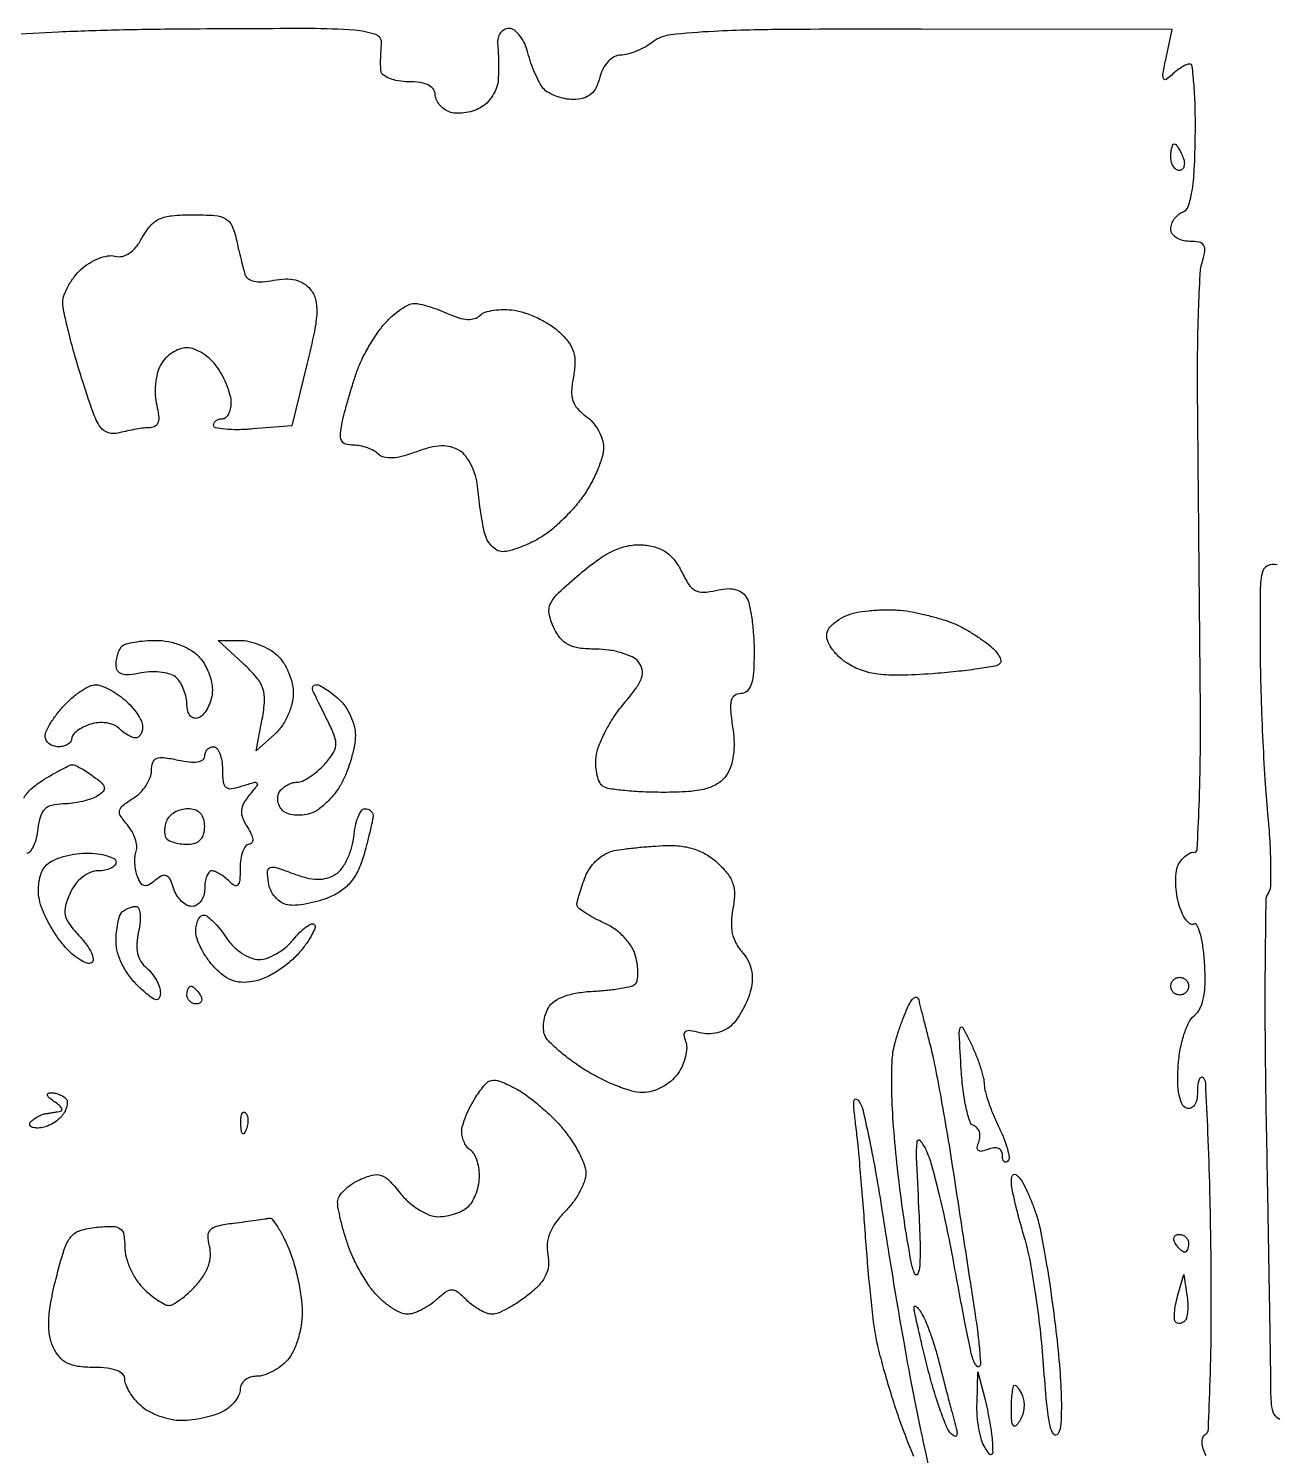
# Model space of a CAD drawing. Extents: x 0 to 102, y 0 to 135.
# Drawn here: x 7.62 to 19.54, y 121.75 to 135.36 of the extents above; entities that cross this region are included whole.
import ezdxf

# ---------------------------------------------------------------- set-up
doc = ezdxf.new("R2010")
doc.units = 0
doc.header["$MEASUREMENT"] = 0

msp = doc.modelspace()

# ---------------------------------------------------------------- linework, layer by layer
for points in [[(18.862982, 121.744666, -0.04584), (18.836205, 121.808039, -0.067656), (18.825822, 121.867436, -0.08767), (18.83239, 121.915104, -0.178197), (18.855395, 121.94447, 0.248882), (18.885232, 121.995466, 0.002151), (18.902612, 122.462247, 0.006808), (18.913103, 123.005819, 0.004259), (18.9113, 123.642328, 0.003116), (18.900095, 124.279496, 0.004937), (18.881704, 124.82521, 0.00139), (18.859776, 125.298065, 0.186177), (18.836876, 125.349724, 0.324471), (18.815986, 125.35305, 0.179174), (18.797555, 125.33313, 0.070438), (18.785044, 125.284412, 0.027689), (18.7812, 125.21505, -0.047143), (18.774167, 125.140626, -0.09996), (18.752373, 125.087257, -0.15459), (18.718773, 125.060246, -0.174772), (18.677567, 125.059244, -0.206027), (18.634856, 125.097322, -0.061395), (18.607306, 125.182255, -0.043864), (18.594453, 125.306154, -0.0203), (18.598487, 125.468144, -0.029023), (18.617189, 125.618784, -0.031995), (18.652901, 125.761303, -0.033852), (18.698964, 125.877584, -0.117645), (18.749389, 125.940061, 0.115814), (18.805207, 126.008709, 0.064369), (18.83968, 126.111524, 0.0456), (18.854548, 126.254224, 0.019075), (18.84962, 126.447661, 0.01864), (18.833999, 126.601964, 0.034774), (18.808109, 126.724825, 0.045984), (18.77701, 126.80522, 0.423961), (18.744987, 126.8154, -0.287403), (18.710039, 126.817694, -0.082691), (18.670165, 126.857958, -0.056136), (18.631475, 126.928218, -0.032483), (18.600528, 127.019679, -0.033795), (18.580267, 127.122932, -0.032594), (18.573772, 127.229237, -0.034335), (18.58064, 127.32345, -0.092458), (18.602046, 127.386809, -0.04751), (18.633561, 127.432368, -0.051723), (18.67231, 127.469742, -0.058078), (18.712126, 127.494042, -0.133071), (18.746505, 127.49985, 0.42809), (18.778641, 127.527568, 0.002725), (18.797314, 127.945549, 0.00796), (18.809089, 128.451337, 0.004217), (18.808413, 129.07852, -0.00003), (18.801883, 129.769319, -0.000022), (18.794732, 130.534251, -0.000022), (18.788034, 131.257419, -0.000049), (18.783024, 131.8068, -0.004699), (18.783195, 132.258114, -0.006203), (18.792317, 132.669323, -0.00458), (18.807351, 133.012764, -0.058863), (18.829128, 133.13925, 0.034504), (18.851317, 133.238896, 0.182628), (18.8398, 133.29263, 0.207058), (18.796887, 133.321364, 0.045451), (18.706467, 133.3296, -0.063982), (18.638005, 133.338397, -0.081803), (18.580001, 133.364218, -0.098611), (18.541193, 133.402506, -0.149999), (18.5274, 133.447449, -0.086668), (18.535833, 133.495737, -0.066362), (18.560546, 133.543399, -0.06591), (18.597102, 133.583234, -0.082754), (18.640237, 133.608597, 0.221093), (18.693461, 133.663574, 0.042438), (18.728592, 133.801623, 0.029048), (18.7514, 134.015401, 0.009155), (18.761011, 134.336748, 0.008429), (18.759627, 134.599338, 0.014001), (18.748534, 134.820425, 0.007626), (18.731738, 134.999766, 0.382741), (18.707393, 135.0216, 0.109498), (18.676455, 135.014742, 0.028766), (18.631482, 134.990536, 0.027792), (18.582205, 134.956326, 0.025334), (18.535407, 134.91585, -0.052754), (18.481378, 134.874062, -0.4859), (18.457361, 134.882875, -0.122763), (18.453724, 134.934601, -0.008354), (18.481884, 135.080385), (18.538795, 135.35067), (16.143147, 135.353835, 0.001778), (14.847245, 135.350938, 0.010481), (14.168128, 135.332765, 0.015723), (13.753547, 135.299879, 0.136222), (13.58328, 135.2316, -0.036623), (13.509845, 135.183598, -0.029801), (13.425042, 135.143036, -0.030748), (13.342038, 135.115061, -0.065997), (13.275202, 135.1062, 0.125311), (13.214637, 135.090779, 0.08077), (13.157116, 135.046151, 0.069724), (13.109545, 134.978168, 0.056415), (13.07826, 134.8947, -0.053875), (13.042354, 134.797411, -0.103505), (12.991112, 134.732396, -0.1095), (12.920261, 134.695607, -0.065289), (12.825647, 134.6832, -0.047263), (12.742787, 134.69105, -0.041222), (12.658833, 134.714403, -0.043348), (12.586078, 134.748686, -0.087997), (12.53796, 134.789423, -0.05181), (12.500053, 134.846138, -0.019323), (12.458581, 134.932645, -0.018903), (12.420312, 135.031142, -0.021723), (12.39153, 135.127823, 0.04697), (12.360131, 135.216651, 0.057406), (12.31423, 135.291798, 0.067884), (12.26159, 135.343069, 0.160522), (12.210211, 135.36, 0.123693), (12.164483, 135.348512, 0.112557), (12.127733, 135.31651, 0.101087), (12.105786, 135.268491, 0.082329), (12.102224, 135.21195, -0.014366), (12.107322, 135.1419, -0.007015), (12.109999, 135.052349, -0.006952), (12.11018, 134.959071, -0.009998), (12.107542, 134.876527, -0.073896), (12.091744, 134.798382, -0.05371), (12.05276, 134.718558, -0.053864), (11.99784, 134.64913, -0.075775), (11.934729, 134.60188, -0.051079), (11.862509, 134.572251, -0.041404), (11.780482, 134.555239, -0.042932), (11.701402, 134.552396, -0.079295), (11.638629, 134.565655, -0.070956), (11.587772, 134.593974, -0.063556), (11.544677, 134.636325, -0.066832), (11.515511, 134.685685, -0.100391), (11.5056, 134.734551, 0.175193), (11.487797, 134.783802, 0.111041), (11.438901, 134.821429, 0.074083), (11.359241, 134.844925, 0.034744), (11.2518, 134.8524, -0.038785), (11.153044, 134.860072, -0.056694), (11.069023, 134.883174, -0.072606), (11.010351, 134.917281, -0.204642), (10.988258, 134.95815, -0.020022), (10.985602, 135.009343, -0.008724), (10.985988, 135.077426, -0.008617), (10.988911, 135.14984, -0.011363), (10.99421, 135.215695, 0.351048), (10.938684, 135.301909, 0.061711), (10.735951, 135.343031, 0.019387), (10.310967, 135.359228, 0.001544), (9.185469, 135.354992, 0.003614), (8.48883, 135.345184, 0.006244), (7.90967, 135.325603, 0.001831), (7.419249, 135.301087, 0.569499)], [(19.5426, 130.2417, 0.197229), (19.450602, 130.234127, 0.229553), (19.398104, 130.16477, 0.04785), (19.379, 129.976278, 0.003069), (19.379419, 129.422551, 0.005728), (19.38646, 129.038955, 0.00402), (19.402805, 128.60729, 0.004056), (19.425136, 128.19417, 0.00846), (19.450579, 127.8729, -0.009141), (19.471237, 127.607473, -0.012847), (19.479241, 127.370059, -0.009105), (19.477239, 127.173784, -0.146258), (19.456677, 127.1115, 0.150044), (19.433459, 127.039381, 0.001202), (19.426648, 126.43047, 0.004212), (19.426397, 125.728712, 0.002679), (19.437362, 124.9119, -0.000247), (19.452658, 124.07562, -0.000325), (19.465743, 123.312563, -0.000235), (19.475997, 122.672829, -0.003127), (19.478188, 122.43735, 0.014801), (19.484872, 122.232717, 0.107785), (19.511577, 122.138784, 0.199345), (19.567593, 122.092972, 0.07313)], [(7.579379, 128.016797, -0.083629), (7.649691, 128.105189, -0.044269), (7.76205, 128.189454, -0.007776), (7.854607, 128.244866, -0.010441), (7.940248, 128.291987, -0.007813), (8.012793, 128.32852, -0.10117), (8.04198, 128.335949, -0.122032), (8.068936, 128.330617, -0.016169), (8.121164, 128.304055, -0.017954), (8.181995, 128.267696, -0.014187), (8.245147, 128.224214, -0.024093), (8.323212, 128.161144, -0.159857), (8.348025, 128.118406, -0.250122), (8.337041, 128.080375, -0.061542), (8.284588, 128.038261, -0.057484), (8.22498, 128.010291, -0.024138), (8.139598, 127.986143, -0.023496), (8.04485, 127.968865, -0.02821), (7.954522, 127.961897, 0.052343), (7.846576, 127.948314, 0.138024), (7.778955, 127.911014, 0.12801), (7.737708, 127.841854, 0.042168), (7.714131, 127.72485, -0.031666), (7.698113, 127.635747, -0.046395), (7.672024, 127.560541, -0.056702), (7.640607, 127.508119, -0.233512), (7.608381, 127.4922, -0.277721)], [(16.074364, 121.736756, -0.010916), (15.9998, 121.919535, -0.008649), (15.926994, 122.1201, -0.008139), (15.856682, 122.336149, -0.006991), (15.789622, 122.565572, -0.007055), (15.734587, 122.775591, -0.02005), (15.704223, 122.9238, -0.012709), (15.682535, 123.081622, -0.00347), (15.656376, 123.331731, -0.003506), (15.63066, 123.615868, -0.003645), (15.609288, 123.8967, 0.002668), (15.588237, 124.180635, 0.002411), (15.56348, 124.474095, 0.002414), (15.538765, 124.736767, 0.007686), (15.51871, 124.9119, -0.009849), (15.502482, 125.059253, -0.062555), (15.50511, 125.134403, -0.464253), (15.524443, 125.146034, -0.174537), (15.552821, 125.1234, -0.081348), (15.589799, 125.033336, -0.005455), (15.649784, 124.760413, -0.007736), (15.713009, 124.431601, -0.005711), (15.773179, 124.0659, 0.002207), (15.836545, 123.663177, 0.001677), (15.909433, 123.222279, 0.001695), (15.980591, 122.809175, 0.003965), (16.037311, 122.5008, 0.00176), (16.08791, 122.242372, 0.001894), (16.139128, 121.990556, 0.001788), (16.184687, 121.774713, 0.009036), (16.212722, 121.6548, -0.015845)], [(18.971886, 120.082841, 0.000056), (18.956457, 121.165495, 0.003832)]]:
    msp.add_lwpolyline(points, format="xyb")
for points in [[(18.560649, 134.2602, -0.222225), (18.576411, 134.25283, -0.030693), (18.598435, 134.222923, -0.030395), (18.621518, 134.181908, -0.02136), (18.642594, 134.1333, -0.055937), (18.655242, 134.084709, -0.100118), (18.652914, 134.043677, -0.147206), (18.636466, 134.016762, -0.184534), (18.609345, 134.0064, -0.152681), (18.578093, 134.016171, -0.098158), (18.551471, 134.043677, -0.08088), (18.533511, 134.084779, -0.062722), (18.5274, 134.1333, -0.024748), (18.529809, 134.18193, -0.039339), (18.537167, 134.222923, -0.046727), (18.547795, 134.252071, -0.289661)], [(9.191784, 133.5834, -0.01711), (9.403963, 133.576137, -0.110882), (9.505867, 133.545806, -0.163179), (9.565417, 133.480211, -0.04952), (9.607554, 133.35075, 0.003314), (9.62942, 133.254031, 0.003136), (9.652962, 133.155809, 0.003115), (9.674885, 133.069133, 0.010976), (9.690546, 133.013821, 0.170656), (9.720513, 132.973228, 0.098736), (9.777027, 132.949336, 0.0677), (9.858789, 132.943771, 0.03255), (9.963169, 132.957664, -0.04096), (10.076225, 132.970783, -0.067851), (10.171613, 132.961034, -0.079034), (10.250413, 132.928173, -0.081492), (10.314186, 132.872752, -0.109945), (10.363553, 132.776453, -0.075311), (10.376397, 132.653834, -0.040268), (10.353134, 132.470871, -0.008342), (10.281132, 132.154308), (10.13767, 131.568898), (9.764135, 131.539189, -0.016037), (9.620923, 131.532411, -0.026738), (9.500326, 131.537025, -0.025467), (9.409974, 131.55, -0.358595), (9.3906, 131.57354, -0.131128), (9.397119, 131.59797, -0.100629), (9.415451, 131.618782, -0.088273), (9.442875, 131.632782, -0.074115), (9.4752, 131.6376, 0.172913), (9.50748, 131.649107, 0.093637), (9.534949, 131.681773, 0.073999), (9.553534, 131.730449, 0.054303), (9.5598, 131.787976, 0.0647), (9.550582, 131.858911, 0.028182), (9.521114, 131.949411, 0.027309), (9.478515, 132.04335, 0.032678), (9.428103, 132.126376, 0.051571), (9.365766, 132.198307, 0.045868), (9.287673, 132.259168, 0.048548), (9.206371, 132.300807, 0.094354), (9.134979, 132.3144, 0.089703), (9.066591, 132.302031, 0.057668), (8.994645, 132.265207, 0.055689), (8.930206, 132.210982, 0.067252), (8.883929, 132.146936, 0.062966), (8.853452, 132.067329, 0.036343), (8.836353, 131.966026, 0.035738), (8.833906, 131.860155, 0.049433), (8.847824, 131.766236, -0.029966), (8.866302, 131.668032, -0.101601), (8.86135, 131.603355, -0.179692), (8.834117, 131.566357, -0.143633), (8.786421, 131.551845, 0.028099), (8.729871, 131.548094, 0.010952), (8.652322, 131.536823, 0.010801), (8.56871, 131.520931, 0.013188), (8.491293, 131.50233, -0.134601), (8.387725, 131.502891, -0.175653), (8.31123, 131.55759, -0.066655), (8.240623, 131.696882, -0.007974), (8.131743, 132.025333, -0.006934), (8.063075, 132.255209, -0.008318), (8.005082, 132.473406, -0.007286), (7.962075, 132.658279, -0.05355), (7.9524, 132.748352, -0.088034), (7.964777, 132.818106, -0.039095), (8.003812, 132.903357, -0.037118), (8.060446, 132.989473, -0.041233), (8.127418, 133.063063, -0.048384), (8.205204, 133.122606, -0.046539), (8.293973, 133.166988, -0.050192), (8.380005, 133.190827, -0.106852), (8.448645, 133.187882, 0.116673), (8.518604, 133.186239, 0.09759), (8.587078, 133.215463, 0.07713), (8.651907, 133.276087, 0.043415), (8.710923, 133.366524, -0.054505), (8.787868, 133.478922, -0.109914), (8.873385, 133.542946, -0.083699), (8.993632, 133.574509, -0.022424)], [(11.304866, 132.7374, -0.057484), (11.360806, 132.730947, -0.016457), (11.445235, 132.708253, -0.016333), (11.539501, 132.676156, -0.016674), (11.630814, 132.638175, 0.031603), (11.731366, 132.599828, 0.063015), (11.815091, 132.584999, 0.084649), (11.882164, 132.593051, 0.124902), (11.932872, 132.623232, -0.119913), (11.982108, 132.653197, -0.040626), (12.064401, 132.672189, -0.037643), (12.162257, 132.679086, -0.035224), (12.262276, 132.671539, -0.047055), (12.369562, 132.645311, -0.029163), (12.489519, 132.595705, -0.029119), (12.603261, 132.532284, -0.04582), (12.691657, 132.463899, -0.044485), (12.778626, 132.367081, -0.085421), (12.825983, 132.274432, -0.083729), (12.840168, 132.170018, -0.041362), (12.824801, 132.036653, 0.035784), (12.808165, 131.905172, 0.090481), (12.820246, 131.809912, 0.104743), (12.863519, 131.733511, 0.058996), (12.943342, 131.662239, -0.062595), (13.008254, 131.603438, -0.048495), (13.063163, 131.525345, -0.049683), (13.100559, 131.440838, -0.0795), (13.113, 131.363088, -0.071863), (13.100292, 131.275128, -0.025999), (13.058221, 131.155793, -0.02515), (12.997893, 131.028054, -0.027313), (12.926517, 130.910616, -0.028388), (12.838437, 130.796537, -0.020167), (12.727715, 130.678772, -0.02044), (12.61252, 130.574636, -0.040166), (12.511614, 130.503531, -0.022674), (12.414371, 130.451885, -0.021484), (12.31111, 130.408236, -0.022013), (12.216497, 130.377621, -0.067332), (12.149809, 130.3686, -0.129787), (12.095692, 130.382888, -0.07776), (12.043308, 130.424515, -0.06889), (12.000526, 130.486178, -0.063211), (11.97456, 130.55895, -0.011475), (11.956849, 130.649314, -0.005582), (11.938179, 130.765432, -0.005533), (11.921427, 130.886769, -0.007956), (11.909498, 130.994567, 0.049429), (11.88983, 131.095162, 0.043445), (11.850257, 131.194619, 0.045815), (11.798009, 131.278497, 0.090942), (11.740402, 131.331177, 0.074726), (11.656854, 131.367509, 0.072483), (11.565422, 131.378191, 0.057037), (11.457088, 131.362664, 0.02616), (11.320934, 131.319258, -0.025085), (11.196256, 131.279215, -0.051671), (11.095175, 131.263177, -0.070852), (11.017277, 131.27, -0.140047), (10.963462, 131.299898, 0.07301), (10.920222, 131.332068, 0.038689), (10.859, 131.359154, 0.037492), (10.790746, 131.377622, 0.04736), (10.725668, 131.3838, -0.076977), (10.650972, 131.395368, -0.214799), (10.612373, 131.429944, -0.133863), (10.602409, 131.495424, -0.024956), (10.622565, 131.61645, -0.011326), (10.648554, 131.723776, -0.006042), (10.685287, 131.855313, -0.006011), (10.726059, 131.988806, -0.009318), (10.764768, 132.1029, -0.028673), (10.812113, 132.213936, -0.018008), (10.879342, 132.338062, -0.018067), (10.954586, 132.455832, -0.031277), (11.026438, 132.54705, -0.028789), (11.099567, 132.619902, -0.031577), (11.178457, 132.681485, -0.033295), (11.251876, 132.72481, -0.117168)], [(13.493112, 130.43276, -0.051646), (13.616163, 130.409182, -0.079657), (13.713439, 130.362013, -0.07902), (13.791621, 130.286476, -0.050012), (13.857472, 130.177845, 0.033843), (13.92486, 130.058124, 0.123053), (13.988498, 129.999361, 0.139312), (14.06757, 129.981357, 0.048271), (14.184391, 129.998946, -0.041813), (14.282332, 130.014985, -0.073336), (14.364099, 130.009445, -0.091129), (14.428256, 129.982634, -0.107577), (14.474385, 129.9359, -0.086975), (14.503248, 129.865891, -0.018263), (14.527186, 129.735084, -0.018628), (14.543956, 129.579289, -0.01669), (14.549905, 129.41685, -0.01509), (14.544588, 129.219667, -0.062099), (14.523105, 129.102387, -0.127787), (14.483344, 129.038885, -0.191592), (14.4233, 129.015, 0.152017), (14.364614, 128.996735, 0.183061), (14.331953, 128.949526, 0.083038), (14.324954, 128.859317, 0.016408), (14.344613, 128.69775, -0.0301), (14.358303, 128.552098, -0.043051), (14.351494, 128.422573, -0.049765), (14.324855, 128.312772, -0.076007), (14.278879, 128.226407, -0.096697), (14.197309, 128.15236, -0.072995), (14.085515, 128.105283, -0.047862), (13.924505, 128.079764, -0.015385), (13.682465, 128.072314, -0.010797), (13.491417, 128.07644, -0.013753), (13.315611, 128.088889, -0.011718), (13.17036, 128.106643, -0.102485), (13.109703, 128.128737, -0.145233), (13.076315, 128.166138, -0.051438), (13.052304, 128.234554, -0.04574), (13.040025, 128.319633, -0.039718), (13.042501, 128.40973, -0.066149), (13.068307, 128.515649, -0.026794), (13.129656, 128.651325, -0.025942), (13.212199, 128.79217, -0.029929), (13.305366, 128.916828, 0.017263), (13.42317, 129.066401, 0.074624), (13.475616, 129.16625, 0.136028), (13.48068, 129.244935, 0.122255), (13.44511, 129.318678, 0.109454), (13.38591, 129.364627, 0.038668), (13.285023, 129.403143, 0.036154), (13.163936, 129.429601, 0.035187), (13.039191, 129.43866, -0.030699), (12.879582, 129.448814, -0.0893), (12.774514, 129.481665, -0.107428), (12.698704, 129.544899, -0.056883), (12.634647, 129.649869, -0.063165), (12.593686, 129.778578, -0.162805), (12.607206, 129.87395, -0.089915), (12.683733, 129.976101, -0.011677), (12.888447, 130.157519, -0.021148), (13.068336, 130.296987, -0.047546), (13.217849, 130.383028, -0.061172), (13.35454, 130.426057, -0.067326)], [(16.0317, 129.798702, -0.013417), (16.141252, 129.776729, -0.010051), (16.260649, 129.746891, -0.010178), (16.371988, 129.71423, -0.022818), (16.4547, 129.683914, -0.023494), (16.531236, 129.647514, -0.012661), (16.622086, 129.59595, -0.012585), (16.712198, 129.538607, -0.019305), (16.786924, 129.484066, -0.035014), (16.84544, 129.430732, -0.056519), (16.886123, 129.377081, -0.078346), (16.904436, 129.331163, -0.25761), (16.895694, 129.300894, -0.153222), (16.851335, 129.277726, -0.00724), (16.683194, 129.250115, -0.011347), (16.479599, 129.224411, -0.007867), (16.248474, 129.204214, -0.011844), (15.93971, 129.189462, -0.036977), (15.732053, 129.199826, -0.053632), (15.575217, 129.236706, -0.060556), (15.436579, 129.305235, -0.045722), (15.353262, 129.371435, -0.054305), (15.288602, 129.448281, -0.062526), (15.249975, 129.525065, -0.133653), (15.245008, 129.590739, -0.133868), (15.273729, 129.649235, -0.058936), (15.33847, 129.707231, -0.052296), (15.426262, 129.756139, -0.047527), (15.525133, 129.787679, -0.029926), (15.640328, 129.805557, -0.018097), (15.778203, 129.813556, -0.018102), (15.916189, 129.811563, -0.030128)], [(8.841688, 129.5226, -0.048527), (8.959452, 129.511144, -0.044557), (9.076368, 129.477142, -0.046495), (9.179863, 129.425221, -0.069441), (9.257386, 129.360377, -0.05885), (9.311512, 129.284239, -0.043922), (9.352861, 129.189788, -0.044774), (9.376233, 129.092333, -0.07298), (9.376248, 129.007453, -0.047564), (9.357718, 128.931922, -0.049915), (9.325446, 128.862541, -0.055291), (9.285108, 128.808991, -0.124788), (9.24255, 128.781927, -0.149818), (9.201771, 128.781082, -0.148569), (9.167365, 128.803217, -0.112095), (9.14449, 128.847062, -0.064493), (9.1368, 128.90643, 0.052134), (9.129679, 128.974543, 0.038339), (9.108325, 129.047432, 0.039072), (9.077008, 129.113999, 0.06699), (9.039862, 129.162698, 0.113556), (8.985385, 129.196795, 0.04762), (8.900805, 129.217309, 0.043525), (8.801654, 129.222845, 0.041568), (8.701462, 129.211342, -0.025411), (8.585723, 129.194254, -0.099639), (8.514265, 129.20163, -0.184292), (8.474923, 129.232541, -0.135912), (8.46, 129.286425, -0.040425), (8.46416, 129.337799, -0.035612), (8.476567, 129.390126, -0.037323), (8.494747, 129.435825, -0.083235), (8.5164, 129.4662, -0.131098), (8.554259, 129.488113, -0.023079), (8.635218, 129.506033, -0.023624), (8.734607, 129.518465, -0.019303)], [(9.638603, 129.5226, -0.056859), (9.728006, 129.5124, -0.036258), (9.828106, 129.481471, -0.036162), (9.923146, 129.436211, -0.05476), (9.997289, 129.382588, -0.067306), (10.056543, 129.312356, -0.042034), (10.106554, 129.216854, -0.041526), (10.140632, 129.112403, -0.058158), (10.152, 129.015, -0.065105), (10.139074, 128.916154, -0.041998), (10.100071, 128.807279, -0.041724), (10.042897, 128.705388, -0.060195), (9.97522, 128.62744), (9.798439, 128.467456), (9.855793, 128.773175, 0.031436), (9.877288, 128.947632, 0.098259), (9.861314, 129.064239, 0.094909), (9.801629, 129.168171, 0.028156), (9.673887, 129.300747), (9.434629, 129.5226)], [(8.26228, 129.0996, -0.089824), (8.316599, 129.089762, -0.029883), (8.390792, 129.0568, -0.028636), (8.470315, 129.00966, -0.028946), (8.543633, 128.953898, -0.033275), (8.608752, 128.890167, -0.034767), (8.663813, 128.819243, -0.037077), (8.70221, 128.751636, -0.111052), (8.7138, 128.700098, -0.060725), (8.708761, 128.658761, -0.079362), (8.693919, 128.623754, -0.09733), (8.671933, 128.600316, -0.157101), (8.64612, 128.592, -0.097223), (8.613712, 128.598362, -0.034266), (8.571001, 128.61932, -0.032473), (8.526019, 128.649413, -0.032728), (8.485436, 128.685004, 0.105734), (8.43682, 128.71649, 0.057476), (8.367548, 128.734119, 0.053485), (8.289597, 128.736264, 0.057055), (8.214716, 128.721603, 0.037808), (8.146698, 128.694206, 0.048095), (8.089204, 128.65859, 0.056154), (8.049422, 128.620558, 0.175698), (8.037, 128.586299, -0.15811), (8.02724, 128.556206, -0.097128), (7.999723, 128.530577, -0.079016), (7.958628, 128.513272, -0.060283), (7.9101, 128.5074, -0.077519), (7.861621, 128.514961, -0.090088), (7.820477, 128.536862, -0.100777), (7.792971, 128.569447, -0.125707), (7.7832, 128.607697, -0.112596), (7.794886, 128.658934, -0.026854), (7.837234, 128.736049, -0.026266), (7.896737, 128.821474, -0.02332), (7.967147, 128.903797, -0.027492), (8.045736, 128.978738, -0.030235), (8.12972, 129.042083, -0.031671), (8.207294, 129.086751, -0.115288)], [(10.372996, 129.0996, -0.122713), (10.406131, 129.091343, -0.021419), (10.462075, 129.058471, -0.022126), (10.525726, 129.013192, -0.018253), (10.589489, 128.959588, -0.061074), (10.64872, 128.891126, -0.041793), (10.698754, 128.801194, -0.041967), (10.73288, 128.704807, -0.064187), (10.7442, 128.616987, -0.046654), (10.735319, 128.522019, -0.022175), (10.707196, 128.40235, -0.021757), (10.666466, 128.278896, -0.028775), (10.618228, 128.170794, -0.042554), (10.556846, 128.073389, -0.036308), (10.476783, 127.982094, -0.037898), (10.391126, 127.909578, -0.080024), (10.313612, 127.870492, -0.052492), (10.238925, 127.855162, -0.051696), (10.16229, 127.855602, -0.05633), (10.095121, 127.870735, -0.113298), (10.049335, 127.899425, -0.08165), (10.020891, 127.939062, -0.074842), (10.005555, 127.986919, -0.077746), (10.005286, 128.035437, -0.101326), (10.020544, 128.077029, -0.074622), (10.050337, 128.112218, -0.053153), (10.092647, 128.141983, -0.053088), (10.140352, 128.162197, -0.073813), (10.186181, 128.169, 0.108713), (10.238499, 128.180511, 0.035346), (10.308216, 128.218944, 0.033312), (10.381938, 128.273956, 0.0319), (10.448844, 128.339022, 0.035053), (10.529409, 128.441661, 0.125784), (10.557375, 128.519442, 0.113749), (10.545977, 128.605539, 0.026125), (10.487095, 128.740872, -0.000475), (10.440621, 128.834282, -0.000552), (10.39659, 128.923239, -0.00049), (10.359476, 128.998615, -0.003297), (10.341347, 129.03615, -0.084404), (10.33451, 129.060383, -0.143278), (10.338214, 129.080962, -0.162525), (10.351847, 129.094608, -0.116432)], [(9.3906, 128.5074, -0.230696), (9.423011, 128.491605, -0.073245), (9.450349, 128.443597, -0.055829), (9.469019, 128.373379, -0.037102), (9.4752, 128.290199, 0.028268), (9.481865, 128.17241, 0.193972), (9.508958, 128.122368, 0.217111), (9.561086, 128.108288, 0.035901), (9.664887, 128.133202, -0.007487), (9.780821, 128.168096, -0.302221), (9.804835, 128.160415, -0.345948), (9.805025, 128.136815, -0.008673), (9.733426, 128.047434, 0.044316), (9.677378, 127.966233, 0.113367), (9.657081, 127.898167, 0.112638), (9.66846, 127.827792, 0.043433), (9.713657, 127.73913, -0.029985), (9.750115, 127.672123, -0.085137), (9.764174, 127.621023, -0.184782), (9.755685, 127.589967, -0.239035), (9.729717, 127.5768, 0.237311), (9.697008, 127.560349, 0.070449), (9.669462, 127.509702, 0.053895), (9.650626, 127.435865, 0.035537), (9.6444, 127.34838, -0.016096), (9.64071, 127.233771, -0.153786), (9.62325, 127.188697, -0.371337), (9.592876, 127.183015, -0.064899), (9.54288, 127.22148, 0.030136), (9.499039, 127.260332, 0.031128), (9.4513, 127.293179, 0.032763), (9.406589, 127.316168, 0.102712), (9.37368, 127.323, 0.226478), (9.347763, 127.310626, 0.074992), (9.325881, 127.273297, 0.057076), (9.310949, 127.218594, 0.038131), (9.306, 127.1538, -0.069923), (9.296912, 127.089134, -0.085796), (9.270398, 127.034303, -0.100111), (9.231019, 126.997643, -0.138398), (9.184801, 126.9846, -0.12563), (9.134352, 126.997479, -0.069586), (9.083014, 127.035611, -0.062326), (9.038592, 127.091853, -0.059241), (9.008486, 127.158254, 0.033004), (8.975165, 127.243326, 0.182995), (8.940506, 127.276901, 0.227122), (8.897236, 127.275207, 0.051776), (8.834586, 127.233326, -0.040931), (8.772592, 127.189913, -0.185167), (8.729794, 127.182879, -0.20301), (8.695738, 127.206371, -0.050031), (8.664521, 127.268381, -0.045198), (8.64777, 127.327508, -0.034028), (8.63983, 127.394646, -0.034822), (8.64112, 127.459333, -0.064428), (8.65248, 127.510559, 0.115166), (8.658608, 127.562425, 0.053405), (8.643821, 127.629034, 0.048904), (8.612354, 127.698956, 0.048855), (8.567898, 127.76146, -0.033674), (8.504198, 127.845506, -0.199851), (8.494179, 127.89854, -0.177384), (8.524387, 127.94684, -0.025639), (8.621237, 128.014461, 0.056711), (8.689005, 128.068321, 0.04973), (8.746358, 128.138299, 0.052483), (8.785478, 128.213016, 0.094645), (8.7984, 128.280672, -0.077727), (8.810463, 128.357803, -0.225134), (8.846476, 128.396216, -0.127991), (8.91606, 128.404617, -0.020441), (9.0522, 128.3805, 0.025486), (9.159548, 128.362598, 0.063474), (9.238981, 128.363591, 0.112318), (9.287805, 128.382134, 0.251119), (9.306, 128.416078, -0.091498), (9.312434, 128.450941, -0.09585), (9.330851, 128.480574, -0.099503), (9.358322, 128.500404, -0.107128)], [(9.145851, 127.9152, 0.06821), (9.081225, 127.906342, 0.062772), (9.019374, 127.880353, 0.066694), (8.969504, 127.841938, 0.10408), (8.94018, 127.796571, 0.04759), (8.926515, 127.747443, 0.05155), (8.922885, 127.697934, 0.057779), (8.929121, 127.655306, 0.131935), (8.945229, 127.627371, 0.104099), (8.975112, 127.60788, 0.032361), (9.026505, 127.591655, 0.030781), (9.087815, 127.580527, 0.029512), (9.1509, 127.5768, 0.086866), (9.216261, 127.588242, 0.121151), (9.265462, 127.621023, 0.114358), (9.295692, 127.674535, 0.071747), (9.306, 127.746, 0.071879), (9.295542, 127.818374, 0.118272), (9.264831, 127.871705, 0.122815), (9.214244, 127.90402, 0.081193)], [(10.83416, 127.9152, -0.078685), (10.864394, 127.910412, -0.091255), (10.889985, 127.896562, -0.101612), (10.907004, 127.875947, -0.124404), (10.912928, 127.85175, -0.050259), (10.908621, 127.811976, -0.004805), (10.887503, 127.716604, -0.006088), (10.859784, 127.603183, -0.004766), (10.827038, 127.480779, -0.038988), (10.773658, 127.334029, -0.063463), (10.704064, 127.221421, -0.068833), (10.613061, 127.136128, -0.055777), (10.495802, 127.071437, -0.02849), (10.390329, 127.034634, -0.025045), (10.276737, 127.008194, -0.025851), (10.171703, 126.99479, -0.066008), (10.095242, 126.999122, -0.100565), (10.03412, 127.024167, -0.069688), (9.978222, 127.074038, -0.066494), (9.935816, 127.140143, -0.074017), (9.914173, 127.21272, -0.033245), (9.906104, 127.319267, -0.317739), (9.93067, 127.354702, -0.168859), (9.987207, 127.355536, -0.010278), (10.148975, 127.298246, 0.027785), (10.278821, 127.257314, 0.058082), (10.383698, 127.2432, 0.072235), (10.473336, 127.254597, 0.072294), (10.556002, 127.291022, 0.096311), (10.613867, 127.34508, 0.044604), (10.66683, 127.433792, 0.041951), (10.707477, 127.540094, 0.045578), (10.72841, 127.648782, -0.027797), (10.744332, 127.750842, -0.041905), (10.77041, 127.83694, -0.049866), (10.801837, 127.897675, -0.253649)], [(8.174259, 127.4922, -0.028023), (8.283742, 127.486059, -0.043975), (8.376064, 127.467349, -0.054676), (8.440801, 127.4402, -0.272581), (8.46, 127.4076, -0.192758), (8.447063, 127.37529, -0.087651), (8.409765, 127.347851, -0.067488), (8.354437, 127.329232, -0.047499), (8.288986, 127.323, 0.09935), (8.21374, 127.3079, 0.068699), (8.13874, 127.263624, 0.062481), (8.072029, 127.195585, 0.05586), (8.021225, 127.110663, 0.041714), (7.977621, 126.989003, 0.120879), (7.97583, 126.900228, 0.105896), (8.015619, 126.813794, 0.027948), (8.114002, 126.696588, -0.031033), (8.180995, 126.615771, -0.052881), (8.224877, 126.539911, -0.075538), (8.241385, 126.479788, -0.291458), (8.22531, 126.446511, -0.226182), (8.183011, 126.441895, -0.053729), (8.117222, 126.473151, -0.044876), (8.041799, 126.529376, -0.031216), (7.967186, 126.605084, -0.030528), (7.894356, 126.699966, -0.021777), (7.824326, 126.814167, -0.02209), (7.766921, 126.929349, -0.043097), (7.733492, 127.026297, -0.049973), (7.719711, 127.119985, -0.048521), (7.724566, 127.215501, -0.051734), (7.74662, 127.301463, -0.084757), (7.784112, 127.366399, -0.100947), (7.844258, 127.414725, -0.040954), (7.941785, 127.455246, -0.03838), (8.057211, 127.482906, -0.03964)], [(13.710398, 127.565279, -0.04045), (13.854878, 127.559115, -0.051346), (13.984944, 127.529197, -0.053765), (14.101342, 127.47495, -0.051665), (14.205206, 127.396517, -0.040898), (14.297963, 127.294732, -0.085836), (14.347805, 127.200385, -0.086405), (14.362885, 127.095191, -0.041873), (14.347417, 126.959737, 0.039989), (14.332812, 126.835968, 0.061489), (14.341991, 126.728618, 0.067989), (14.375607, 126.634751, 0.064064), (14.433686, 126.551229, -0.060923), (14.489136, 126.472542, -0.06525), (14.522432, 126.384578, -0.06406), (14.532309, 126.289586, -0.055446), (14.5188, 126.190225, -0.035446), (14.489564, 126.101036, -0.025272), (14.444952, 126.005821, -0.025653), (14.39287, 125.918933, -0.048567), (14.341061, 125.855947, -0.075117), (14.277895, 125.809363, -0.060692), (14.199061, 125.779305, -0.059432), (14.113569, 125.768623, -0.065432), (14.030819, 125.77903, 0.024732), (13.939067, 125.798233, 0.178288), (13.895495, 125.789582, 0.294718), (13.88054, 125.758522, 0.060554), (13.896048, 125.696611, -0.102902), (13.9063, 125.633615, -0.048595), (13.894682, 125.551688, -0.045312), (13.865145, 125.465043, -0.048012), (13.820921, 125.386912, -0.066791), (13.757258, 125.317803, -0.05026), (13.671449, 125.260028, -0.050717), (13.576884, 125.221068, -0.072489), (13.487222, 125.208, -0.069811), (13.383992, 125.222484, -0.023644), (13.239952, 125.271189, -0.022985), (13.083838, 125.340777, -0.02446), (12.938077, 125.423112, -0.017174), (12.804296, 125.514135, -0.020077), (12.684097, 125.609742, -0.01946), (12.589921, 125.697651, -0.103992), (12.551979, 125.756374, -0.080167), (12.540349, 125.811915, -0.04413), (12.543255, 125.881445, -0.042565), (12.558948, 125.953286, -0.052565), (12.585947, 126.016236, -0.115726), (12.642349, 126.077928, -0.061361), (12.734868, 126.125761, -0.04855), (12.859748, 126.158658, -0.02803), (13.014435, 126.174882, 0.013593), (13.152109, 126.185316, 0.017859), (13.276922, 126.20272, 0.015476), (13.378337, 126.223828, 0.13818), (13.417668, 126.245868, 0.158508), (13.435167, 126.280231, 0.03747), (13.440488, 126.34522, 0.034904), (13.435488, 126.42449, 0.028291), (13.419449, 126.508186, 0.078799), (13.380757, 126.598896, 0.050526), (13.310292, 126.689424, 0.047807), (13.217775, 126.769408, 0.050195), (13.113189, 126.828877, -0.017976), (13.01589, 126.876199, -0.025899), (12.933809, 126.925445, -0.024054), (12.872836, 126.97087, -0.224252), (12.8592, 126.999744, -0.063444), (12.863572, 127.03406, -0.008952), (12.882712, 127.10286, -0.010089), (12.908595, 127.183823, -0.008431), (12.939242, 127.268711, -0.065227), (12.984486, 127.352807, -0.053414), (13.052659, 127.428894, -0.054864), (13.132989, 127.486712, -0.081518), (13.214192, 127.516498, -0.016088), (13.309918, 127.531624, -0.006638), (13.440352, 127.546197, -0.006559), (13.580769, 127.558144, -0.008385)], [(8.650022, 126.9846, -0.305105), (8.675811, 126.967248, -0.07135), (8.689055, 126.914006, -0.050258), (8.689126, 126.836406, -0.02918), (8.674461, 126.74428, 0.039303), (8.658675, 126.630319, 0.069806), (8.666265, 126.536015, 0.082776), (8.697581, 126.458708, 0.08219), (8.752339, 126.395521, -0.052271), (8.802336, 126.344333, -0.042563), (8.844618, 126.28037, -0.044177), (8.873541, 126.213959, -0.080784), (8.883, 126.155794, -0.13283), (8.869746, 126.106785, -0.351233), (8.838069, 126.094607, -0.098799), (8.779068, 126.127261, -0.012937), (8.6715, 126.2232, -0.046123), (8.587579, 126.318033, -0.042328), (8.519716, 126.429308, -0.044407), (8.474851, 126.543529, -0.071502), (8.46, 126.646847, -0.02295), (8.464145, 126.737102, -0.02652), (8.476567, 126.822288, -0.027015), (8.494567, 126.892238, -0.12046), (8.5164, 126.9282, -0.05766), (8.543648, 126.949796, -0.038923), (8.578916, 126.968032, -0.039085), (8.61633, 126.980484, -0.06086)], [(9.29627, 126.9, -0.166628), (9.33373, 126.88716, -0.0301), (9.389855, 126.837872, -0.029533), (9.451175, 126.769481, -0.022966), (9.50972, 126.6885, 0.05205), (9.57569, 126.607593, 0.047315), (9.658952, 126.539128, 0.050366), (9.746104, 126.492309, 0.098398), (9.82314, 126.477, 0.087007), (9.901282, 126.490702, 0.044314), (9.991954, 126.532915, 0.042237), (10.080335, 126.594518, 0.049136), (10.152307, 126.66735, -0.024845), (10.214772, 126.737017, -0.041047), (10.274766, 126.788388, -0.051274), (10.32464, 126.817183, -0.310436), (10.352474, 126.812094, -0.291359), (10.359358, 126.781439, -0.035144), (10.330032, 126.715122, -0.032957), (10.279898, 126.633812, -0.021004), (10.211706, 126.546021, -0.041508), (10.1235, 126.457812, -0.030561), (10.012717, 126.375096, -0.031165), (9.897449, 126.309415, -0.058287), (9.796338, 126.273741, -0.050648), (9.67816, 126.259308, -0.08574), (9.579835, 126.274244, -0.082034), (9.489297, 126.322014, -0.042917), (9.394488, 126.407716, -0.036476), (9.328249, 126.490116, -0.033049), (9.272245, 126.583946, -0.034638), (9.233498, 126.674882, -0.083579), (9.2214, 126.746752, -0.046887), (9.226912, 126.805406, -0.066859), (9.243393, 126.854983, -0.08699), (9.267673, 126.888424, -0.194721)], [(9.174107, 126.2232, -0.151918), (9.191935, 126.217655, -0.038439), (9.215814, 126.198349, -0.035638), (9.240943, 126.170983, -0.029505), (9.2637, 126.1386, -0.082592), (9.276941, 126.106274, -0.161196), (9.274309, 126.078851, -0.182303), (9.256421, 126.060623, -0.108972), (9.226393, 126.054, -0.093332), (9.192193, 126.06044, -0.09642), (9.163118, 126.078851, -0.099167), (9.143658, 126.10632, -0.105053), (9.1368, 126.1386, -0.042167), (9.139536, 126.170989, -0.061769), (9.147759, 126.198349, -0.081139), (9.159841, 126.216901, -0.210953)], [(18.612, 126.3078, -0.099038), (18.644287, 126.301341, -0.097945), (18.671749, 126.282949, -0.097945), (18.690141, 126.255487, -0.099038), (18.6966, 126.2232, -0.099038), (18.690141, 126.190913, -0.097945), (18.671749, 126.163451, -0.097945), (18.644287, 126.145059, -0.099038), (18.612, 126.1386, -0.099038), (18.579713, 126.145059, -0.097945), (18.552251, 126.163451, -0.097945), (18.533859, 126.190913, -0.099038), (18.5274, 126.2232, -0.099038), (18.533859, 126.255487, -0.097945), (18.552251, 126.282949, -0.097945), (18.579713, 126.301341, -0.099038)], [(16.121518, 126.092133, 0.009664), (16.1326, 126.043068, 0.001175), (16.159255, 125.935922, 0.001394), (16.191582, 125.808763, 0.001149), (16.226756, 125.6733, -0.014884), (16.269211, 125.489142, -0.003714), (16.327357, 125.185792, -0.003792), (16.388692, 124.837611, -0.003804), (16.444673, 124.4889, 0.000153), (16.49994, 124.127803, 0.000126), (16.559163, 123.742305, 0.000127), (16.613749, 123.388188, 0.000338), (16.652972, 123.1353, -0.006489), (16.681042, 122.938355, -0.009953), (16.699736, 122.767038, -0.004866), (16.711159, 122.622833, -0.20754), (16.701118, 122.594441, -0.325126), (16.686411, 122.591569, -0.116811), (16.668675, 122.605573, -0.062806), (16.650153, 122.636166, -0.030502), (16.634113, 122.679041, -0.024149), (16.613824, 122.758934, -0.001501), (16.565935, 122.998366, -0.00222), (16.510981, 123.284165, -0.001644), (16.452668, 123.6006, 0.007399), (16.388644, 123.926906, 0.007999), (16.316503, 124.242767, 0.007613), (16.246251, 124.511423, 0.037828), (16.193272, 124.6581, 0.067731), (16.136243, 124.749571, 0.654012), (16.104385, 124.740399, 0.043571), (16.0977, 124.591931, 0.002208), (16.120212, 124.1082, -0.005608), (16.13366, 123.769681, -0.021167), (16.130724, 123.557567, -0.085164), (16.112204, 123.477052, -0.657961), (16.084708, 123.476753, -0.058258), (16.049983, 123.588453, -0.006122), (16.002866, 123.858447, -0.007513), (15.955357, 124.182661, -0.005958), (15.913476, 124.534253, -0.008603), (15.878101, 124.928733, -0.014578), (15.863821, 125.260029, -0.0167), (15.868946, 125.523216, -0.057165), (15.89736, 125.691695, -0.010343), (15.932204, 125.803556, -0.010153), (15.971848, 125.914581, -0.010081), (16.010529, 126.010472, -0.037514), (16.040493, 126.068228, -0.044703), (16.06644, 126.102866, -0.138788), (16.090894, 126.11829, -0.271112), (16.109758, 126.113621, -0.150084)], [(16.620415, 125.6733, -0.017391), (16.667684, 125.566222, -0.016565), (16.708231, 125.454382, -0.016769), (16.737431, 125.35327, -0.054896), (16.746984, 125.284448, 0.058984), (16.757254, 125.214645, 0.016575), (16.789549, 125.109146, 0.016469), (16.834293, 124.991397, 0.016668), (16.886527, 124.877325, -0.021119), (16.934798, 124.76938, -0.030575), (16.967365, 124.670156, -0.030906), (16.983184, 124.589736, -0.233571), (16.971127, 124.554127, -0.152043), (16.951797, 124.543975, -0.2602), (16.935019, 124.54967, -0.138011), (16.923532, 124.572846, -0.046495), (16.92, 124.610751, 0.127879), (16.90978, 124.650056, 0.170569), (16.88236, 124.674307, 0.128354), (16.838928, 124.680027, 0.060586), (16.783681, 124.666192, -0.038249), (16.722626, 124.647976, -0.223254), (16.690801, 124.655287, -0.271823), (16.680011, 124.682711, -0.052659), (16.694328, 124.736275, 0.073264), (16.705313, 124.785364, 0.091117), (16.700286, 124.831786, 0.105672), (16.680333, 124.868297, 0.135401), (16.648658, 124.889547, -0.238368), (16.610873, 124.927663, -0.022215), (16.574662, 125.059211, -0.024755), (16.544752, 125.228677, -0.016823), (16.526842, 125.423763, -0.001796), (16.508332, 125.7642, -0.10273), (16.517936, 125.826064, -0.644292), (16.541624, 125.827661, -0.010733)], [(12.265253, 125.251203, -0.037497), (12.371276, 125.185878, -0.01826), (12.496587, 125.087881, -0.017999), (12.620185, 124.975885, -0.02478), (12.722223, 124.866148, -0.027971), (12.807025, 124.753097, -0.02794), (12.878712, 124.631246, -0.029095), (12.928921, 124.518129, -0.090136), (12.9438, 124.436264, -0.089197), (12.929767, 124.358227, -0.036169), (12.884746, 124.259581, -0.034336), (12.819697, 124.157894, -0.036929), (12.742766, 124.068675, 0.039126), (12.655526, 123.966597, 0.062825), (12.600345, 123.866421, 0.071341), (12.576137, 123.765563, 0.070618), (12.581119, 123.661602, -0.069839), (12.586406, 123.554737, -0.092329), (12.560073, 123.461107, -0.076858), (12.496977, 123.371158, -0.034803), (12.390044, 123.274281, -0.020971), (12.293781, 123.204891, -0.023179), (12.19513, 123.146251, -0.023381), (12.107018, 123.104426, -0.099436), (12.050134, 123.093, -0.091275), (11.998567, 123.102493, -0.035713), (11.932694, 123.133142, -0.033868), (11.864401, 123.17736, -0.03579), (11.804032, 123.229654, 0.028205), (11.71976, 123.304919, 0.169755), (11.665158, 123.324007, 0.160671), (11.608885, 123.305445, 0.024586), (11.516378, 123.229654, -0.036854), (11.449255, 123.177356, -0.032719), (11.372533, 123.133142, -0.034197), (11.297971, 123.102579, -0.080334), (11.238736, 123.093, -0.106097), (11.178241, 123.105983, -0.036092), (11.098703, 123.148915, -0.033975), (11.015116, 123.210507, -0.033107), (10.939866, 123.28335, -0.036546), (10.86692, 123.376876, -0.019354), (10.789936, 123.50226, -0.019159), (10.720744, 123.637262, -0.028036), (10.671319, 123.761274, -0.010905), (10.634448, 123.879887, -0.011336), (10.603294, 123.998475, -0.011089), (10.580984, 124.102101, -0.047506), (10.575, 124.164938, -0.14211), (10.589895, 124.216287, -0.054267), (10.636759, 124.275065, -0.048104), (10.704802, 124.331585, -0.042398), (10.785243, 124.376821, -0.041586), (10.907332, 124.420614, -0.14666), (10.989764, 124.418143, -0.121671), (11.066144, 124.369899, -0.024697), (11.172083, 124.248107, 0.046349), (11.253586, 124.162209, 0.04193), (11.352159, 124.089549, 0.044431), (11.452207, 124.039657, 0.09372), (11.53712, 124.0236, 0.046863), (11.616718, 124.031077, 0.037384), (11.700027, 124.053421, 0.038626), (11.77461, 124.086192, 0.073681), (11.82708, 124.12512, 0.074024), (11.866009, 124.177667, 0.038592), (11.898778, 124.25251, 0.037328), (11.921123, 124.33619, 0.046611), (11.9286, 124.416227, 0.040867), (11.922345, 124.492631, 0.0433), (11.903749, 124.565482, 0.047457), (11.876495, 124.624701, 0.123387), (11.844, 124.6581, -0.090018), (11.811609, 124.68727, -0.053206), (11.784251, 124.731711, -0.050964), (11.765675, 124.783621, -0.060527), (11.7594, 124.835269, -0.072852), (11.768479, 124.897251, -0.024174), (11.799124, 124.984095, -0.023482), (11.842871, 125.078356, -0.024645), (11.894631, 125.166541, -0.026408), (11.981785, 125.285364, -0.16666), (12.04469, 125.324354, -0.154783), (12.120807, 125.318056, -0.021896)], [(7.83255, 125.206705, -0.052884), (7.871724, 125.203109, -0.03911), (7.91363, 125.191268, -0.039886), (7.951886, 125.173569, -0.068199), (7.979866, 125.152334, -0.171918), (7.99407, 125.122542, -0.082297), (7.991502, 125.079669, -0.066538), (7.973236, 125.03069, -0.050768), (7.941307, 124.983134, -0.058941), (7.895621, 124.939683, -0.043784), (7.836385, 124.902951, -0.044594), (7.773355, 124.87789, -0.072451), (7.716441, 124.8696, -0.047776), (7.670597, 124.873991, -0.142403), (7.642814, 124.888238, -0.260505), (7.636279, 124.909044, -0.146041), (7.64925, 124.93305, -0.044385), (7.679217, 124.958121, -0.031142), (7.716842, 124.980968, -0.031558), (7.755947, 124.998448, -0.055489), (7.79025, 125.007075, 0.003334), (7.824567, 125.011988, 0.002249), (7.863658, 125.018031, 0.002266), (7.901411, 125.024216, 0.004505), (7.93125, 125.02952, 0.313765), (7.943175, 125.041629, 0.19337), (7.938785, 125.061994, 0.073044), (7.91226, 125.091034, 0.027772), (7.8678, 125.1234, -0.030864), (7.824734, 125.155161, -0.118892), (7.805099, 125.181699, -0.342256), (7.809627, 125.198773, -0.160847)], [(9.695512, 125.015887, -0.126455), (9.711861, 124.988229, -0.060344), (9.718558, 124.947172, -0.05415), (9.715392, 124.900003, -0.051402), (9.702191, 124.853737, -0.054073), (9.683448, 124.818487, -0.470617), (9.66803, 124.817028, -0.168741), (9.656074, 124.841711, -0.018894), (9.651079, 124.90485, -0.028489), (9.652009, 124.963747, -0.077125), (9.661376, 125.004354, -0.208169), (9.676997, 125.019797, -0.296942)], [(17.077654, 124.40007, -0.061592), (17.111615, 124.351964, -0.014233), (17.156012, 124.263076, -0.014488), (17.201574, 124.157028, -0.013711), (17.241819, 124.046569, -0.032084), (17.283045, 123.89023, -0.006434), (17.334881, 123.606677, -0.006775), (17.386571, 123.274549, -0.006278), (17.430682, 122.93261, -0.008188), (17.467172, 122.566569, -0.016142), (17.481984, 122.27469, -0.016834), (17.478609, 122.053333, -0.115838), (17.448795, 121.949478, -0.550657), (17.409804, 121.947374, -0.104039), (17.374603, 122.028218, -0.027495), (17.343147, 122.238689, -0.005801), (17.312784, 122.609146, 0.010378), (17.282031, 122.946401, 0.009153), (17.236254, 123.296562, 0.009234), (17.183369, 123.610733, 0.027336), (17.131421, 123.82311, -0.007342), (17.083501, 123.989838, -0.008479), (17.042878, 124.150112, -0.007717), (17.012928, 124.286712, -0.048273), (17.005516, 124.35777, -0.048338), (17.009616, 124.403646, -0.216992), (17.024743, 124.425148, -0.277357), (17.047719, 124.4249, -0.070408)], [(9.918215, 124.010061, -0.283465), (9.949378, 123.99909, -0.025897), (9.999835, 123.929609, -0.027414), (10.054985, 123.833618, -0.017726), (10.108565, 123.717168, -0.028448), (10.157628, 123.577981, -0.018509), (10.19899, 123.41255, -0.018622), (10.227434, 123.247583, -0.033389), (10.2366, 123.11048, -0.040748), (10.226289, 122.984169, -0.033924), (10.195471, 122.852977, -0.035216), (10.150324, 122.73621, -0.07419), (10.096588, 122.655511, -0.04863), (10.031494, 122.596307, -0.039866), (9.951854, 122.546246, -0.041415), (9.870411, 122.511938, -0.079144), (9.800488, 122.5008, 0.077885), (9.74086, 122.491455, 0.090273), (9.690251, 122.464397, 0.10078), (9.656418, 122.424138, 0.125147), (9.6444, 122.376877, -0.109236), (9.632494, 122.323031, -0.055878), (9.596331, 122.26363, -0.051633), (9.543351, 122.208074, -0.053689), (9.480762, 122.165377, -0.045211), (9.401501, 122.131769, -0.023153), (9.297174, 122.103526, -0.022804), (9.186199, 122.084192, -0.031731), (9.085573, 122.0778, -0.051136), (8.985584, 122.088053, -0.035861), (8.876594, 122.118929, -0.036296), (8.775388, 122.164162, -0.060749), (8.699311, 122.217812, -0.036379), (8.64011, 122.279788, -0.035602), (8.590046, 122.350121, -0.037821), (8.555332, 122.418153, -0.099381), (8.5446, 122.471612, 0.200964), (8.524322, 122.520026, 0.103532), (8.468076, 122.556172, 0.06444), (8.375372, 122.57848, 0.026868), (8.246686, 122.5854, -0.032137), (8.096177, 122.595084, -0.084606), (7.993169, 122.626645, -0.103925), (7.919021, 122.68578, -0.065828), (7.860173, 122.779856, -0.06989), (7.825584, 122.896627, -0.047713), (7.818232, 123.03504, -0.035758), (7.838045, 123.208422, -0.015463), (7.887917, 123.435506, -0.012547), (7.964772, 123.710843, -0.093487), (8.027666, 123.830559, -0.151694), (8.116974, 123.891598, -0.050202), (8.27443, 123.92321, -0.022338), (8.428729, 123.931418, -0.15683), (8.499686, 123.909262, -0.201489), (8.534858, 123.853083, -0.04045), (8.5446, 123.73286, 0.064246), (8.556907, 123.637475, 0.039127), (8.594302, 123.53, 0.03864), (8.649022, 123.427485, 0.054517), (8.7138, 123.3468, 0.022024), (8.784543, 123.282029, 0.025823), (8.857181, 123.227302, 0.026084), (8.922311, 123.188093, 0.12305), (8.964304, 123.1776, 0.133665), (9.006564, 123.189103, 0.025578), (9.073592, 123.233272, 0.025621), (9.148613, 123.294565, 0.021131), (9.222175, 123.367122, 0.043772), (9.294944, 123.460394, 0.060516), (9.341467, 123.555688, 0.067575), (9.360523, 123.650503, 0.077479), (9.352109, 123.742442, -0.058113), (9.339031, 123.842627, -0.207497), (9.363381, 123.900955, -0.139328), (9.431139, 123.937032, -0.022246), (9.580688, 123.962381, 0.001903), (9.690631, 123.976445, 0.002325), (9.793362, 123.99047, 0.001945), (9.879638, 124.003, 0.01646)], [(18.607007, 123.8544, -0.093332), (18.641207, 123.84796, -0.09642), (18.670282, 123.829549, -0.099167), (18.689742, 123.80208, -0.105053), (18.6966, 123.7698, -0.042167), (18.693864, 123.737411, -0.061769), (18.685641, 123.710051, -0.081139), (18.673559, 123.691499, -0.210953), (18.659293, 123.6852, -0.151918), (18.641465, 123.690745, -0.038439), (18.617586, 123.710051, -0.035638), (18.592457, 123.737417, -0.029505), (18.5697, 123.7698, -0.082592), (18.556459, 123.802126, -0.161196), (18.559091, 123.829549, -0.182303), (18.576979, 123.847777, -0.108972)], [(18.680551, 123.276086, -0.025797), (18.688319, 123.196829, -0.031169), (18.687108, 123.122087, -0.032576), (18.678256, 123.060892, -0.145161), (18.661136, 123.029336, -0.077747), (18.639429, 123.013502, -0.090204), (18.614994, 123.006074, -0.10078), (18.591691, 123.008075, -0.125358), (18.573056, 123.019144, -0.190505), (18.561279, 123.046322, -0.027738), (18.562694, 123.107692, -0.028111), (18.572965, 123.183466, -0.020715), (18.592471, 123.265894), (18.65083, 123.4737)], [(16.157641, 123.085673, -0.038198), (16.1933, 123.012378, -0.01089), (16.237279, 122.893623, -0.010898), (16.281218, 122.756969, -0.011353), (16.318522, 122.620373, 0.001674), (16.354425, 122.478129, 0.001321), (16.394202, 122.324425, 0.001335), (16.431897, 122.181891, 0.003316), (16.460463, 122.0778, -0.013933), (16.48432, 121.983033, -0.110092), (16.484295, 121.938029, -0.463644), (16.466382, 121.928643, -0.095432), (16.432106, 121.9509, -0.10354), (16.390712, 122.011633, -0.01168), (16.330333, 122.167976, -0.013757), (16.267259, 122.3598, -0.01077), (16.209097, 122.571083, -0.002752), (16.157522, 122.7804, -0.003981), (16.11444, 122.96597, -0.002088), (16.079898, 123.123409, -0.064392), (16.076573, 123.163283, -0.42317), (16.085326, 123.171034, -0.173644), (16.101447, 123.16384, -0.051144), (16.127237, 123.13353, -0.018409)], [(16.7508, 122.2893, -0.010822), (16.776168, 122.179737, -0.008578), (16.79897, 122.060351, -0.008688), (16.816301, 121.948846, -0.021344), (16.824095, 121.8663, -0.00992), (16.827011, 121.774101, -0.271154), (16.81544, 121.753788, -0.383202), (16.796263, 121.757845, -0.014181), (16.7508, 121.824, -0.075366), (16.71979, 121.89283, -0.025323), (16.695441, 122.000602, -0.024533), (16.680206, 122.124329, -0.025725), (16.677505, 122.247), (16.686219, 122.5431)], [(17.037849, 122.4162, -0.211972), (17.053394, 122.4093, -0.035074), (17.074116, 122.382882, -0.03328), (17.095525, 122.346217, -0.023894), (17.114622, 122.302778, -0.078095), (17.125767, 122.250624, -0.047824), (17.123189, 122.187651, -0.046657), (17.108333, 122.124128, -0.06042), (17.082668, 122.070128, -0.066116), (17.047489, 122.028056, -0.458049), (17.024036, 122.030806, -0.134771), (17.00945, 122.073795, -0.013404), (17.005895, 122.18355, -0.013425), (17.007794, 122.272744, -0.022094), (17.014747, 122.347859, -0.017938), (17.024804, 122.405623, -0.354457)]]:
    msp.add_lwpolyline(points, format="xyb", close=True)

doc.saveas('drawing.dxf')
